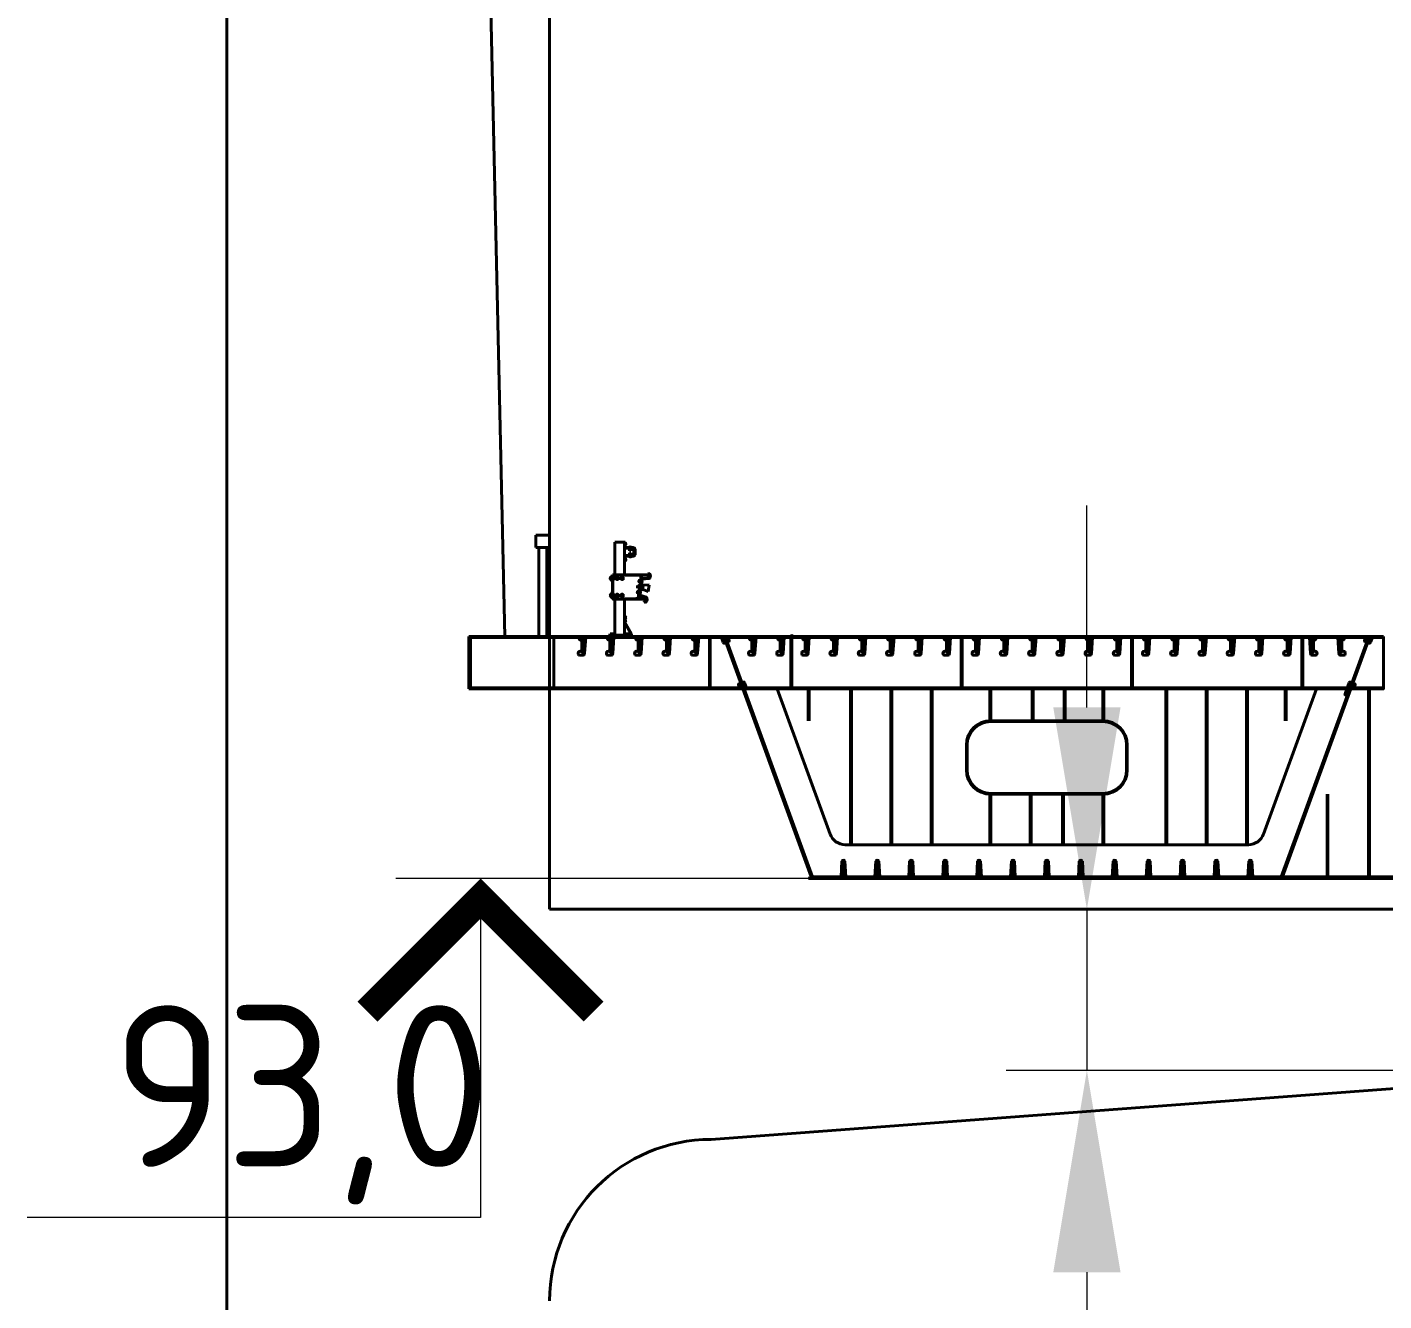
# Model space of a CAD drawing. Header units: millimetres. Extents: x 82 to 1107, y 39 to 638.
# Drawn here: x 1040.21 to 1057.02, y 102.15 to 117.93 of the extents above; entities that cross this region are included whole.
import ezdxf

# ---------------------------------------------------------------- set-up
doc = ezdxf.new("R2010")
doc.units = ezdxf.units.MM
for name, color, linetype, lineweight in [('2', 7, 'Continuous', 15), ('dim', 4, 'Continuous', 25), ('elevation', 250, 'Continuous', 40)]:
    doc.layers.add(name, color=color, linetype=linetype, lineweight=lineweight)
doc.styles.add('GOST-2.304_Type-B', font='')
doc.styles.add('text-razm', font='simplex.shx', dxfattribs={"width": 0.6, "oblique": 15})
doc.styles.get('GOST-2.304_Type-B').set_extended_font_data('GOST Common')
doc.dimstyles.new('razm-001', dxfattribs={"dimtxt": 3, "dimasz": 2.5, "dimexe": 1, "dimexo": 0, "dimgap": 1, "dimtad": 1, "dimdec": 0, "dimlfac": 100, "dimzin": 1, "dimtxsty": 'text-razm', "dimcen": 2.5, "dimclrd": 256, "dimclre": 256, "dimclrt": 7, "dimaunit": 1, "dimadec": 0, "dimazin": 2, "dimtfac": 1, "dimtdec": 0, "dimtmove": 0, "dimatfit": 3, "dimfxl": 1, "dimlwd": 20, "dimlwe": 20, "dimarcsym": 0})

# ---------------------------------------------------------------- blocks, each defined once
blk = doc.blocks.new('*D79')
at = {"layer": 'Defpoints', "color": 0, "transparency": 16777216}
for p in [(1060.187, 107.002), (1053.343, 105.006), (1060.193, 105.006)]:
    blk.add_point(p, dxfattribs=at)
at = {"layer": 'dim', "lineweight": 20, "transparency": 16777216}
for p, q in [((1053.343, 109.502), (1053.343, 112.002)), ((1060.187, 107.002), (1052.343, 107.002)), ((1053.343, 107.002), (1053.343, 105.006)), ((1060.193, 105.006), (1052.343, 105.006)), ((1053.343, 102.506), (1053.343, 92.813))]:
    blk.add_line(p, q, dxfattribs=at)
at = {"layer": 'dim', "transparency": 16777216}
for points in [[(1052.927, 109.502), (1053.76, 109.502), (1053.343, 107.002)], [(1052.927, 102.506), (1053.76, 102.506), (1053.343, 105.006)]]:
    blk.add_solid(points, dxfattribs=at)
at = {"layer": 'dim', "color": 7, "transparency": 16777216, "insert": (1050.843, 96.41), "char_height": 3, "attachment_point": 5, "rotation": 90, "style": 'text-razm'}
blk.add_mtext('200', dxfattribs=at)

msp = doc.modelspace()

# ---------------------------------------------------------------- linework, layer by layer
at = {"layer": '2', "linetype": 'Continuous'}
for p, q in [((1049.906, 107.382), (1044.781, 107.382)), ((1045.831, 107.382), (1045.831, 103.182)), ((1045.831, 103.182), (1040.214, 103.182))]:
    msp.add_line(p, q, dxfattribs=at)
msp.add_lwpolyline([(1047.231, 105.735, 0.35, 0.35, 0), (1045.831, 107.135, 0.35, 0.35, 0), (1044.431, 105.735, 0.35, 0.35, 0)], format="xyseb", dxfattribs=at)
at = {"layer": 'elevation'}
for p, q in [((1042.687, 154.638), (1042.687, 85.882)), ((1046.687, 146.53), (1046.687, 107.002)), ((1046.517, 111.635), (1046.687, 111.635)), ((1046.517, 111.482), (1046.517, 111.635)), ((1046.687, 111.635), (1046.687, 111.482)), ((1046.687, 111.482), (1046.517, 111.482)), ((1046.552, 110.382), (1046.552, 111.482)), ((1046.552, 111.482), (1046.652, 111.482)), ((1046.652, 110.382), (1046.652, 111.482)), ((1047.615, 111.551), (1047.495, 111.551)), ((1047.495, 111.551), (1047.495, 111.146)), ((1047.638, 111.526), (1047.608, 111.526)), ((1047.615, 111.551), (1047.615, 111.146)), ((1047.618, 111.534), (1047.615, 111.534)), ((1047.618, 111.518), (1047.615, 111.518)), ((1047.618, 111.513), (1047.615, 111.513)), ((1047.615, 111.486), (1047.615, 111.513)), ((1047.623, 111.549), (1047.618, 111.549)), ((1047.618, 111.549), (1047.618, 111.487)), ((1047.618, 111.486), (1047.618, 111.513)), ((1047.623, 111.549), (1047.623, 111.487)), ((1047.625, 111.541), (1047.623, 111.541)), ((1047.623, 111.541), (1047.623, 111.512)), ((1047.625, 111.512), (1047.623, 111.512)), ((1047.625, 111.541), (1047.625, 111.512)), ((1047.726, 111.482), (1047.628, 111.482)), ((1047.726, 111.478), (1047.628, 111.478)), ((1047.717, 111.476), (1047.628, 111.476)), ((1047.717, 111.473), (1047.628, 111.473)), ((1047.7, 111.471), (1047.67, 111.471)), ((1047.67, 111.471), (1047.67, 111.461)), ((1047.67, 111.461), (1047.7, 111.461)), ((1047.671, 111.484), (1047.7, 111.484)), ((1047.671, 111.484), (1047.671, 111.482)), ((1047.671, 111.482), (1047.7, 111.482)), ((1047.697, 111.459), (1047.673, 111.459)), ((1047.677, 111.478), (1047.677, 111.476)), ((1047.677, 111.471), (1047.677, 111.461)), ((1047.677, 111.471), (1047.677, 111.461)), ((1047.677, 111.459), (1047.677, 111.442)), ((1047.677, 111.442), (1047.693, 111.442)), ((1047.678, 111.459), (1047.678, 111.442)), ((1047.685, 111.496), (1047.685, 111.465)), ((1047.685, 111.495), (1047.685, 111.447)), ((1047.692, 111.459), (1047.692, 111.442)), ((1047.693, 111.478), (1047.693, 111.476)), ((1047.693, 111.471), (1047.693, 111.461)), ((1047.693, 111.471), (1047.693, 111.461)), ((1047.693, 111.459), (1047.693, 111.442)), ((1047.7, 111.484), (1047.7, 111.482)), ((1047.7, 111.471), (1047.7, 111.461)), ((1047.732, 111.399), (1047.732, 111.458)), ((1047.735, 111.399), (1047.735, 111.458)), ((1047.741, 111.463), (1047.741, 111.394)), ((1047.745, 111.463), (1047.745, 111.394)), ((1047.638, 111.331), (1047.611, 111.331)), ((1047.615, 111.344), (1047.615, 111.371)), ((1047.618, 111.344), (1047.615, 111.344)), ((1047.618, 111.339), (1047.615, 111.339)), ((1047.618, 111.323), (1047.615, 111.323)), ((1047.618, 111.344), (1047.618, 111.371)), ((1047.618, 111.37), (1047.618, 111.308)), ((1047.623, 111.308), (1047.618, 111.308)), ((1047.623, 111.37), (1047.623, 111.308)), ((1047.625, 111.345), (1047.623, 111.345)), ((1047.623, 111.345), (1047.623, 111.316)), ((1047.625, 111.316), (1047.623, 111.316)), ((1047.625, 111.345), (1047.625, 111.316)), ((1047.628, 111.384), (1047.717, 111.384)), ((1047.628, 111.381), (1047.717, 111.381)), ((1047.726, 111.379), (1047.628, 111.379)), ((1047.726, 111.375), (1047.628, 111.375)), ((1047.7, 111.396), (1047.67, 111.396)), ((1047.67, 111.396), (1047.67, 111.386)), ((1047.67, 111.386), (1047.7, 111.386)), ((1047.7, 111.375), (1047.671, 111.375)), ((1047.671, 111.373), (1047.671, 111.375)), ((1047.7, 111.373), (1047.671, 111.373)), ((1047.697, 111.398), (1047.673, 111.398)), ((1047.693, 111.415), (1047.677, 111.415)), ((1047.677, 111.398), (1047.677, 111.415)), ((1047.677, 111.396), (1047.677, 111.386)), ((1047.677, 111.386), (1047.677, 111.396)), ((1047.677, 111.379), (1047.677, 111.381)), ((1047.678, 111.398), (1047.678, 111.415)), ((1047.685, 111.362), (1047.685, 111.41)), ((1047.685, 111.398), (1047.685, 111.384)), ((1047.685, 111.393), (1047.685, 111.359)), ((1047.692, 111.398), (1047.692, 111.415)), ((1047.693, 111.398), (1047.693, 111.415)), ((1047.693, 111.396), (1047.693, 111.386)), ((1047.693, 111.386), (1047.693, 111.396)), ((1047.693, 111.379), (1047.693, 111.381)), ((1047.7, 111.396), (1047.7, 111.386)), ((1047.7, 111.373), (1047.7, 111.375)), ((1047.443, 111.115), (1047.445, 111.115)), ((1047.443, 111.115), (1047.443, 111.086)), ((1047.445, 111.115), (1047.445, 111.086)), ((1047.445, 111.108), (1047.446, 111.108)), ((1047.45, 111.108), (1047.465, 111.108)), ((1047.455, 111.108), (1047.455, 111.092)), ((1047.455, 111.107), (1047.465, 111.107)), ((1047.46, 111.14), (1047.464, 111.137)), ((1047.465, 111.146), (1047.465, 111.142)), ((1047.923, 111.146), (1047.465, 111.146)), ((1047.465, 111.146), (1047.465, 111.142)), ((1047.923, 111.142), (1047.465, 111.142)), ((1047.478, 111.136), (1047.465, 111.136)), ((1047.465, 111.136), (1047.465, 110.855)), ((1047.469, 111.136), (1047.469, 110.855)), ((1047.469, 111.088), (1047.469, 111.112)), ((1047.469, 111.108), (1047.485, 111.108)), ((1047.471, 111.115), (1047.471, 111.085)), ((1047.481, 111.115), (1047.471, 111.115)), ((1047.481, 111.108), (1047.471, 111.108)), ((1047.481, 111.085), (1047.481, 111.115)), ((1047.483, 111.142), (1047.483, 111.141)), ((1047.483, 111.088), (1047.483, 111.112)), ((1047.483, 111.107), (1047.485, 111.107)), ((1047.485, 111.108), (1047.485, 111.092)), ((1047.495, 111.151), (1047.495, 111.146)), ((1047.525, 111.123), (1047.525, 111.078)), ((1047.525, 111.122), (1047.525, 111.078)), ((1047.585, 111.123), (1047.585, 111.078)), ((1047.585, 111.122), (1047.585, 111.078)), ((1047.615, 111.151), (1047.615, 111.146)), ((1047.821, 111.136), (1047.782, 110.855)), ((1047.825, 111.136), (1047.786, 110.855)), ((1047.806, 111.142), (1047.806, 111.141)), ((1047.821, 111.136), (1047.811, 111.136)), ((1047.825, 111.136), (1047.821, 111.136)), ((1047.915, 111.105), (1047.836, 111.1)), ((1047.942, 111.125), (1047.896, 111.131)), ((1047.901, 111.139), (1047.898, 111.123)), ((1047.906, 111.123), (1047.898, 111.124)), ((1047.906, 111.122), (1047.898, 111.123)), ((1047.908, 111.137), (1047.9, 111.138)), ((1047.909, 111.138), (1047.901, 111.139)), ((1047.922, 111.154), (1047.906, 111.159)), ((1047.906, 111.159), (1047.906, 111.156)), ((1047.921, 111.151), (1047.906, 111.156)), ((1047.906, 111.118), (1047.909, 111.142)), ((1047.911, 111.142), (1047.907, 111.115)), ((1047.917, 111.113), (1047.907, 111.115)), ((1047.918, 111.12), (1047.908, 111.121)), ((1047.92, 111.136), (1047.91, 111.137)), ((1047.913, 111.158), (1047.914, 111.162)), ((1047.913, 111.158), (1047.923, 111.155)), ((1047.914, 111.162), (1047.924, 111.159)), ((1047.917, 111.113), (1047.921, 111.142)), ((1047.919, 111.108), (1047.924, 111.147)), ((1047.923, 111.146), (1047.923, 111.142)), ((1047.923, 111.108), (1047.928, 111.146)), ((1047.923, 111.109), (1047.928, 111.145)), ((1047.927, 111.108), (1047.932, 111.146)), ((1047.929, 111.112), (1047.927, 111.112)), ((1047.933, 111.141), (1047.929, 111.112)), ((1047.933, 111.141), (1047.931, 111.141)), ((1047.432, 111.1), (1047.48, 111.1)), ((1047.471, 111.1), (1047.434, 111.1)), ((1047.443, 111.086), (1047.445, 111.086)), ((1047.445, 111.092), (1047.446, 111.092)), ((1047.45, 111.092), (1047.465, 111.092)), ((1047.455, 111.093), (1047.465, 111.093)), ((1047.46, 111.061), (1047.464, 111.064)), ((1047.469, 111.092), (1047.485, 111.092)), ((1047.481, 111.092), (1047.471, 111.092)), ((1047.481, 111.085), (1047.471, 111.085)), ((1047.483, 111.093), (1047.485, 111.093)), ((1047.615, 111.1), (1047.495, 111.1)), ((1047.805, 110.995), (1047.761, 110.995)), ((1047.775, 110.938), (1047.773, 110.922)), ((1047.779, 110.937), (1047.775, 110.938)), ((1047.779, 110.936), (1047.775, 110.937)), ((1047.776, 110.917), (1047.78, 110.941)), ((1047.779, 111.007), (1047.777, 110.991)), ((1047.787, 110.991), (1047.777, 110.992)), ((1047.787, 110.99), (1047.777, 110.991)), ((1047.842, 110.99), (1047.778, 110.999)), ((1047.782, 110.944), (1047.778, 110.914)), ((1047.789, 111.006), (1047.779, 111.007)), ((1047.789, 111.005), (1047.779, 111.006)), ((1047.791, 110.936), (1047.781, 110.937)), ((1047.792, 110.942), (1047.782, 110.944)), ((1047.786, 110.986), (1047.789, 111.01)), ((1047.792, 111.012), (1047.788, 110.983)), ((1047.798, 110.988), (1047.788, 110.99)), ((1047.797, 110.981), (1047.788, 110.983)), ((1047.788, 110.913), (1047.792, 110.942)), ((1047.832, 111.061), (1047.79, 111.067)), ((1047.79, 110.915), (1047.794, 110.939)), ((1047.801, 111.004), (1047.791, 111.005)), ((1047.794, 111.075), (1047.792, 111.059)), ((1047.833, 111.061), (1047.792, 111.067)), ((1047.796, 111.059), (1047.792, 111.06)), ((1047.796, 111.058), (1047.792, 111.059)), ((1047.802, 111.011), (1047.792, 111.012)), ((1047.798, 110.988), (1047.792, 110.989)), ((1047.798, 110.988), (1047.792, 110.989)), ((1047.799, 110.946), (1047.793, 110.908)), ((1047.799, 110.946), (1047.793, 110.908)), ((1047.798, 111.074), (1047.794, 111.075)), ((1047.798, 111.073), (1047.794, 111.074)), ((1047.801, 111.004), (1047.795, 111.005)), ((1047.801, 111.004), (1047.795, 111.005)), ((1047.796, 111.054), (1047.799, 111.078)), ((1047.801, 111.081), (1047.797, 111.051)), ((1047.811, 111.064), (1047.797, 111.066)), ((1047.807, 111.05), (1047.797, 111.051)), ((1047.797, 110.981), (1047.802, 111.011)), ((1047.803, 110.947), (1047.797, 110.906)), ((1047.803, 110.946), (1047.797, 110.907)), ((1047.808, 111.057), (1047.798, 111.058)), ((1047.846, 110.99), (1047.798, 110.996)), ((1047.81, 111.072), (1047.8, 111.074)), ((1047.811, 111.079), (1047.801, 111.081)), ((1047.807, 110.945), (1047.801, 110.907)), ((1047.806, 110.94), (1047.802, 110.911)), ((1047.824, 110.985), (1047.804, 110.987)), ((1047.808, 110.94), (1047.804, 110.911)), ((1047.822, 110.986), (1047.805, 110.988)), ((1047.809, 110.94), (1047.805, 110.911)), ((1047.824, 111), (1047.806, 111.002)), ((1047.808, 110.94), (1047.806, 110.94)), ((1047.807, 111.05), (1047.811, 111.079)), ((1047.826, 111), (1047.807, 111.003)), ((1047.809, 110.94), (1047.808, 110.94)), ((1047.809, 111.052), (1047.813, 111.076)), ((1047.812, 111.044), (1047.818, 111.083)), ((1047.812, 111.044), (1047.818, 111.083)), ((1047.816, 111.043), (1047.822, 111.083)), ((1047.816, 111.044), (1047.822, 111.082)), ((1047.816, 111.044), (1047.816, 111.039)), ((1047.818, 110.963), (1047.816, 110.963)), ((1047.819, 110.96), (1047.817, 110.96)), ((1047.819, 110.96), (1047.817, 110.959)), ((1047.819, 110.956), (1047.817, 110.955)), ((1047.82, 111.043), (1047.826, 111.082)), ((1047.823, 111.048), (1047.821, 111.048)), ((1047.824, 111.001), (1047.822, 110.985)), ((1047.825, 110.992), (1047.822, 110.967)), ((1047.827, 111.077), (1047.823, 111.048)), ((1047.825, 111.048), (1047.823, 111.048)), ((1047.827, 111.077), (1047.825, 111.077)), ((1047.829, 111.076), (1047.825, 111.048)), ((1047.826, 111.022), (1047.825, 111.023)), ((1047.825, 110.992), (1047.829, 111.018)), ((1047.828, 111.026), (1047.826, 111.027)), ((1047.828, 111.025), (1047.826, 111.026)), ((1047.829, 110.992), (1047.826, 110.967)), ((1047.829, 110.992), (1047.826, 110.966)), ((1047.829, 111.076), (1047.827, 111.077)), ((1047.829, 111.03), (1047.828, 111.03)), ((1047.829, 110.992), (1047.833, 111.017)), ((1047.829, 110.992), (1047.833, 111.016)), ((1047.836, 111.011), (1047.83, 110.971)), ((1047.833, 110.991), (1047.83, 110.966)), ((1047.833, 110.991), (1047.83, 110.966)), ((1047.83, 110.967), (1047.833, 110.966)), ((1047.835, 111.006), (1047.831, 110.977)), ((1047.833, 110.991), (1047.837, 111.017)), ((1047.833, 110.966), (1047.84, 111.016)), ((1047.837, 110.991), (1047.833, 110.991)), ((1047.907, 110.938), (1047.833, 110.966)), ((1047.838, 111.005), (1047.834, 110.977)), ((1047.836, 110.976), (1047.834, 110.977)), ((1047.84, 111.005), (1047.836, 110.976)), ((1047.915, 111.102), (1047.837, 111.097)), ((1047.837, 111.096), (1047.915, 111.101)), ((1047.837, 111.092), (1047.915, 111.097)), ((1047.84, 111.016), (1047.837, 111.016)), ((1047.84, 111.005), (1047.838, 111.005)), ((1047.84, 111.016), (1047.839, 111.013)), ((1047.919, 111.022), (1047.84, 111.016)), ((1047.907, 110.938), (1047.919, 111.022)), ((1047.433, 110.89), (1047.481, 110.89)), ((1047.472, 110.89), (1047.435, 110.89)), ((1047.444, 110.905), (1047.446, 110.905)), ((1047.444, 110.905), (1047.444, 110.875)), ((1047.444, 110.875), (1047.446, 110.875)), ((1047.446, 110.905), (1047.446, 110.875)), ((1047.446, 110.898), (1047.446, 110.898)), ((1047.446, 110.882), (1047.446, 110.882)), ((1047.451, 110.898), (1047.465, 110.898)), ((1047.451, 110.882), (1047.465, 110.882)), ((1047.456, 110.898), (1047.456, 110.882)), ((1047.456, 110.897), (1047.465, 110.897)), ((1047.456, 110.883), (1047.465, 110.883)), ((1047.461, 110.93), (1047.464, 110.927)), ((1047.461, 110.85), (1047.464, 110.853)), ((1047.478, 110.855), (1047.465, 110.855)), ((1047.465, 110.849), (1047.465, 110.845)), ((1047.88, 110.849), (1047.465, 110.849)), ((1047.88, 110.845), (1047.465, 110.845)), ((1047.469, 110.878), (1047.469, 110.902)), ((1047.469, 110.898), (1047.486, 110.898)), ((1047.469, 110.882), (1047.486, 110.882)), ((1047.471, 110.905), (1047.471, 110.875)), ((1047.481, 110.905), (1047.471, 110.905)), ((1047.481, 110.898), (1047.471, 110.898)), ((1047.481, 110.882), (1047.471, 110.882)), ((1047.481, 110.875), (1047.471, 110.875)), ((1047.481, 110.875), (1047.481, 110.905)), ((1047.483, 110.878), (1047.483, 110.902)), ((1047.483, 110.897), (1047.486, 110.897)), ((1047.483, 110.883), (1047.486, 110.883)), ((1047.483, 110.85), (1047.483, 110.849)), ((1047.486, 110.898), (1047.486, 110.882)), ((1047.615, 110.89), (1047.495, 110.89)), ((1047.495, 110.845), (1047.495, 110.396)), ((1047.525, 110.91), (1047.525, 110.869)), ((1047.585, 110.91), (1047.585, 110.869)), ((1047.615, 110.845), (1047.615, 110.396)), ((1047.615, 110.821), (1047.615, 110.555)), ((1047.764, 110.851), (1047.764, 110.849)), ((1047.786, 110.855), (1047.769, 110.855)), ((1047.812, 110.924), (1047.771, 110.93)), ((1047.814, 110.924), (1047.773, 110.93)), ((1047.777, 110.922), (1047.773, 110.923)), ((1047.777, 110.921), (1047.773, 110.922)), ((1047.788, 110.913), (1047.778, 110.914)), ((1047.789, 110.92), (1047.779, 110.921)), ((1047.786, 110.855), (1047.782, 110.855)), ((1047.797, 110.907), (1047.797, 110.903)), ((1047.804, 110.911), (1047.802, 110.911)), ((1047.805, 110.911), (1047.804, 110.911)), ((1047.88, 110.86), (1047.806, 110.886)), ((1047.808, 110.89), (1047.882, 110.863)), ((1047.882, 110.862), (1047.808, 110.889)), ((1047.809, 110.894), (1047.883, 110.867)), ((1047.901, 110.833), (1047.854, 110.84)), ((1047.859, 110.844), (1047.857, 110.831)), ((1047.865, 110.831), (1047.857, 110.832)), ((1047.865, 110.83), (1047.857, 110.831)), ((1047.874, 110.813), (1047.857, 110.813)), ((1047.857, 110.81), (1047.857, 110.813)), ((1047.874, 110.81), (1047.857, 110.81)), ((1047.864, 110.809), (1047.874, 110.809)), ((1047.864, 110.809), (1047.864, 110.805)), ((1047.864, 110.805), (1047.874, 110.805)), ((1047.865, 110.826), (1047.867, 110.845)), ((1047.869, 110.845), (1047.866, 110.823)), ((1047.88, 110.836), (1047.866, 110.838)), ((1047.876, 110.821), (1047.866, 110.823)), ((1047.867, 110.845), (1047.867, 110.845)), ((1047.877, 110.828), (1047.867, 110.83)), ((1047.877, 110.828), (1047.867, 110.83)), ((1047.868, 110.849), (1047.868, 110.85)), ((1047.87, 110.853), (1047.87, 110.849)), ((1047.88, 110.851), (1047.87, 110.853)), ((1047.879, 110.844), (1047.874, 110.845)), ((1047.879, 110.844), (1047.874, 110.845)), ((1047.876, 110.821), (1047.88, 110.845)), ((1047.883, 110.855), (1047.878, 110.817)), ((1047.88, 110.846), (1047.88, 110.851)), ((1047.88, 110.849), (1047.88, 110.845)), ((1047.887, 110.854), (1047.882, 110.817)), ((1047.882, 110.816), (1047.882, 110.817)), ((1047.891, 110.854), (1047.886, 110.816)), ((1047.888, 110.82), (1047.886, 110.82)), ((1047.892, 110.849), (1047.888, 110.82)), ((1047.892, 110.849), (1047.89, 110.849)), ((1047.623, 110.617), (1047.612, 110.617)), ((1047.631, 110.617), (1047.613, 110.617)), ((1047.618, 110.637), (1047.615, 110.637)), ((1047.615, 110.637), (1047.615, 110.557)), ((1047.618, 110.637), (1047.618, 110.557)), ((1047.621, 110.637), (1047.618, 110.637)), ((1047.618, 110.637), (1047.618, 110.557)), ((1047.621, 110.637), (1047.621, 110.557)), ((1047.621, 110.631), (1047.621, 110.602)), ((1047.623, 110.631), (1047.621, 110.631)), ((1047.623, 110.602), (1047.621, 110.602)), ((1047.623, 110.631), (1047.623, 110.602)), ((1047.622, 110.577), (1047.611, 110.577)), ((1047.625, 110.577), (1047.614, 110.577)), ((1047.618, 110.557), (1047.614, 110.554)), ((1047.694, 110.414), (1047.614, 110.554)), ((1047.615, 110.557), (1047.616, 110.555)), ((1047.615, 110.552), (1047.615, 110.396)), ((1047.633, 110.577), (1047.616, 110.577)), ((1047.621, 110.557), (1047.618, 110.557)), ((1047.618, 110.557), (1047.619, 110.555)), ((1047.701, 110.412), (1047.618, 110.557)), ((1047.621, 110.591), (1047.621, 110.562)), ((1047.623, 110.591), (1047.621, 110.591)), ((1047.623, 110.562), (1047.621, 110.562)), ((1047.623, 110.591), (1047.623, 110.562)), ((1045.687, 110.382), (1045.687, 109.732)), ((1046.737, 110.382), (1045.687, 110.382)), ((1045.707, 110.382), (1045.707, 109.746)), ((1046.737, 110.368), (1045.707, 110.368)), ((1046.737, 110.368), (1048.667, 110.368)), ((1047.092, 110.382), (1047.092, 110.188)), ((1047.695, 110.396), (1047.415, 110.396)), ((1047.415, 110.386), (1047.415, 110.396)), ((1047.415, 110.386), (1047.695, 110.386)), ((1047.415, 110.385), (1047.415, 110.382)), ((1047.695, 110.385), (1047.415, 110.385)), ((1047.695, 110.382), (1047.415, 110.382)), ((1047.435, 110.414), (1047.435, 110.396)), ((1047.475, 110.414), (1047.435, 110.414)), ((1047.442, 110.382), (1047.442, 110.188)), ((1047.443, 110.414), (1047.443, 110.396)), ((1047.455, 110.414), (1047.455, 110.365)), ((1047.455, 110.396), (1047.455, 110.372)), ((1047.467, 110.414), (1047.467, 110.396)), ((1047.475, 110.414), (1047.475, 110.396)), ((1047.635, 110.414), (1047.635, 110.396)), ((1047.675, 110.414), (1047.635, 110.414)), ((1047.643, 110.414), (1047.643, 110.396)), ((1047.655, 110.414), (1047.655, 110.365)), ((1047.655, 110.396), (1047.655, 110.372)), ((1047.667, 110.414), (1047.667, 110.396)), ((1047.675, 110.414), (1047.675, 110.396)), ((1047.698, 110.412), (1047.694, 110.414)), ((1047.695, 110.386), (1047.695, 110.396)), ((1047.701, 110.412), (1047.698, 110.412)), ((1047.698, 110.412), (1047.698, 110.388)), ((1047.701, 110.412), (1047.701, 110.388)), ((1047.792, 110.382), (1047.792, 110.188)), ((1048.142, 110.382), (1048.142, 110.188)), ((1048.492, 110.382), (1048.492, 110.188)), ((1048.677, 110.368), (1049.677, 110.368)), ((1048.838, 110.305), (1048.815, 110.368)), ((1049.929, 107.402), (1048.85, 110.368)), ((1048.873, 110.305), (1048.854, 110.298)), ((1049.944, 107.402), (1048.865, 110.368)), ((1048.886, 110.31), (1048.905, 110.317)), ((1048.913, 110.333), (1048.9, 110.368)), ((1049.245, 110.382), (1048.965, 110.382)), ((1049.202, 110.382), (1049.202, 110.188)), ((1049.552, 110.382), (1049.552, 110.188)), ((1049.687, 110.368), (1051.787, 110.368)), ((1049.862, 110.382), (1049.862, 110.188)), ((1050.212, 110.382), (1050.212, 110.188)), ((1050.562, 110.382), (1050.562, 110.188)), ((1050.912, 110.382), (1050.912, 110.188)), ((1051.262, 110.382), (1051.262, 110.188)), ((1051.612, 110.382), (1051.612, 110.188)), ((1051.797, 110.368), (1053.897, 110.368)), ((1051.972, 110.382), (1051.972, 110.188)), ((1052.322, 110.382), (1052.322, 110.188)), ((1052.672, 110.382), (1052.672, 110.188)), ((1053.022, 110.382), (1053.022, 110.188)), ((1053.372, 110.382), (1053.372, 110.188)), ((1053.722, 110.382), (1053.722, 110.188)), ((1053.907, 110.368), (1056.007, 110.368)), ((1054.082, 110.382), (1054.082, 110.188)), ((1054.432, 110.382), (1054.432, 110.188)), ((1054.782, 110.382), (1054.782, 110.188)), ((1055.132, 110.382), (1055.132, 110.188)), ((1055.482, 110.382), (1055.482, 110.188)), ((1055.75, 107.402), (1056.83, 110.368)), ((1055.765, 107.402), (1056.845, 110.368)), ((1055.832, 110.382), (1055.832, 110.188)), ((1057.017, 110.368), (1056.017, 110.368)), ((1056.142, 110.382), (1056.142, 110.188)), ((1056.492, 110.382), (1056.492, 110.188)), ((1056.782, 110.333), (1056.794, 110.368)), ((1056.815, 110.307), (1056.789, 110.317)), ((1056.815, 110.307), (1056.841, 110.298)), ((1056.857, 110.305), (1056.88, 110.368)), ((1049.028, 109.781), (1049.041, 109.746)), ((1049.062, 109.807), (1049.036, 109.798)), ((1049.062, 109.807), (1049.087, 109.816)), ((1049.103, 109.809), (1049.126, 109.746)), ((1056.591, 109.809), (1056.568, 109.746)), ((1056.633, 109.807), (1056.607, 109.816)), ((1056.633, 109.807), (1056.659, 109.798)), ((1056.666, 109.781), (1056.653, 109.746)), ((1046.737, 109.732), (1045.687, 109.732)), ((1046.737, 109.746), (1045.707, 109.746)), ((1046.737, 109.746), (1048.667, 109.746)), ((1048.677, 109.746), (1049.677, 109.746)), ((1049.507, 109.732), (1050.162, 107.934)), ((1049.687, 109.746), (1051.787, 109.746)), ((1049.687, 109.732), (1050.076, 109.732)), ((1049.891, 109.337), (1049.891, 109.732)), ((1049.903, 109.732), (1049.903, 109.337)), ((1050.413, 107.802), (1050.413, 109.732)), ((1050.426, 109.732), (1050.426, 107.802)), ((1050.913, 107.802), (1050.913, 109.732)), ((1050.926, 109.732), (1050.926, 107.802)), ((1051.413, 107.802), (1051.413, 109.732)), ((1051.426, 109.732), (1051.426, 107.802)), ((1051.797, 109.746), (1053.897, 109.746)), ((1051.797, 109.732), (1052.186, 109.732)), ((1052.141, 109.337), (1052.141, 109.732)), ((1052.154, 109.732), (1052.154, 109.337)), ((1052.664, 109.337), (1052.664, 109.732)), ((1052.676, 109.732), (1052.676, 109.337)), ((1053.063, 109.732), (1053.063, 109.337)), ((1053.075, 109.337), (1053.075, 109.732)), ((1053.54, 109.732), (1053.54, 109.337)), ((1053.553, 109.337), (1053.553, 109.732)), ((1053.907, 109.746), (1056.007, 109.746)), ((1053.907, 109.732), (1054.296, 109.732)), ((1054.32, 109.732), (1054.32, 107.802)), ((1054.333, 107.802), (1054.333, 109.732)), ((1054.82, 109.732), (1054.82, 107.802)), ((1054.833, 107.802), (1054.833, 109.732)), ((1055.32, 109.732), (1055.32, 107.802)), ((1055.333, 107.802), (1055.333, 109.732)), ((1055.533, 107.934), (1056.187, 109.732)), ((1055.798, 109.732), (1055.798, 109.337)), ((1055.811, 109.337), (1055.811, 109.732)), ((1057.017, 109.746), (1056.017, 109.746)), ((1056.541, 109.669), (1056.564, 109.732)), ((1056.567, 109.647), (1056.549, 109.653)), ((1056.83, 107.402), (1056.83, 109.732)), ((1056.843, 109.732), (1056.843, 107.402)), ((1053.544, 109.337), (1052.15, 109.337)), ((1053.544, 109.327), (1052.15, 109.327)), ((1051.85, 109.037), (1051.85, 108.727)), ((1051.86, 109.037), (1051.86, 108.727)), ((1053.834, 108.727), (1053.834, 109.037)), ((1053.844, 108.727), (1053.844, 109.037)), ((1052.141, 108.427), (1052.141, 107.802)), ((1052.15, 108.437), (1053.544, 108.437)), ((1052.15, 108.427), (1053.544, 108.427)), ((1052.154, 107.802), (1052.154, 108.427)), ((1052.641, 108.427), (1052.641, 107.802)), ((1052.654, 107.802), (1052.654, 108.427)), ((1053.04, 107.802), (1053.04, 108.427)), ((1053.053, 108.427), (1053.053, 107.802)), ((1053.54, 107.802), (1053.54, 108.427)), ((1053.553, 108.427), (1053.553, 107.802)), ((1056.318, 108.427), (1056.318, 107.402)), ((1056.33, 107.402), (1056.33, 108.427)), ((1050.349, 107.802), (1055.345, 107.802)), ((1050.307, 107.598), (1050.297, 107.402)), ((1050.346, 107.598), (1050.356, 107.402)), ((1050.727, 107.598), (1050.717, 107.402)), ((1050.766, 107.598), (1050.776, 107.402)), ((1051.147, 107.598), (1051.137, 107.402)), ((1051.186, 107.598), (1051.196, 107.402)), ((1051.567, 107.598), (1051.557, 107.402)), ((1051.606, 107.598), (1051.616, 107.402)), ((1051.988, 107.598), (1051.978, 107.402)), ((1052.026, 107.598), (1052.036, 107.402)), ((1052.408, 107.598), (1052.398, 107.402)), ((1052.446, 107.598), (1052.456, 107.402)), ((1052.828, 107.598), (1052.818, 107.402)), ((1052.866, 107.598), (1052.876, 107.402)), ((1053.248, 107.598), (1053.238, 107.402)), ((1053.287, 107.598), (1053.297, 107.402)), ((1053.668, 107.598), (1053.658, 107.402)), ((1053.707, 107.598), (1053.717, 107.402)), ((1054.088, 107.598), (1054.078, 107.402)), ((1054.127, 107.598), (1054.137, 107.402)), ((1054.508, 107.598), (1054.498, 107.402)), ((1054.547, 107.598), (1054.557, 107.402)), ((1054.928, 107.598), (1054.918, 107.402)), ((1054.967, 107.598), (1054.977, 107.402)), ((1055.348, 107.598), (1055.338, 107.402)), ((1055.387, 107.598), (1055.397, 107.402)), ((1046.687, 107.002), (1073.687, 107.002)), ((1048.687, 104.151), (1060.187, 105.007))]:
    msp.add_line(p, q, dxfattribs=at)
at = {"layer": 'elevation', "color": 18, "true_color": 0x000000}
msp.add_line((1045.187, 152.832), (1046.13, 110.382), dxfattribs=at)
at = {"layer": 'elevation'}
for points in [[(1046.737, 110.382), (1048.667, 110.382), (1048.667, 109.732), (1046.737, 109.732), (1046.737, 110.382)], [(1047.085, 110.368), (1047.085, 110.188), (1047.099, 110.188), (1047.099, 110.368)], [(1047.435, 110.368), (1047.435, 110.188), (1047.449, 110.188), (1047.449, 110.368)], [(1047.785, 110.368), (1047.785, 110.188), (1047.799, 110.188), (1047.799, 110.368)], [(1048.135, 110.368), (1048.135, 110.188), (1048.149, 110.188), (1048.149, 110.368)], [(1048.485, 110.368), (1048.485, 110.188), (1048.499, 110.188), (1048.499, 110.368)], [(1048.677, 110.382), (1049.677, 110.382), (1049.677, 109.732), (1048.677, 109.732), (1048.677, 110.382)], [(1049.195, 110.368), (1049.195, 110.188), (1049.209, 110.188), (1049.209, 110.368)], [(1049.545, 110.368), (1049.545, 110.188), (1049.559, 110.188), (1049.559, 110.368)], [(1049.687, 110.382), (1051.787, 110.382), (1051.787, 109.732), (1049.687, 109.732), (1049.687, 110.382)], [(1049.855, 110.368), (1049.855, 110.188), (1049.869, 110.188), (1049.869, 110.368)], [(1050.205, 110.368), (1050.205, 110.188), (1050.219, 110.188), (1050.219, 110.368)], [(1050.555, 110.368), (1050.555, 110.188), (1050.569, 110.188), (1050.569, 110.368)], [(1050.905, 110.368), (1050.905, 110.188), (1050.919, 110.188), (1050.919, 110.368)], [(1051.255, 110.368), (1051.255, 110.188), (1051.269, 110.188), (1051.269, 110.368)], [(1051.605, 110.368), (1051.605, 110.188), (1051.619, 110.188), (1051.619, 110.368)], [(1051.797, 110.382), (1053.897, 110.382), (1053.897, 109.732), (1051.797, 109.732), (1051.797, 110.382)], [(1051.965, 110.368), (1051.965, 110.188), (1051.979, 110.188), (1051.979, 110.368)], [(1052.315, 110.368), (1052.315, 110.188), (1052.329, 110.188), (1052.329, 110.368)], [(1052.665, 110.368), (1052.665, 110.188), (1052.679, 110.188), (1052.679, 110.368)], [(1053.015, 110.368), (1053.015, 110.188), (1053.029, 110.188), (1053.029, 110.368)], [(1053.365, 110.368), (1053.365, 110.188), (1053.379, 110.188), (1053.379, 110.368)], [(1053.715, 110.368), (1053.715, 110.188), (1053.729, 110.188), (1053.729, 110.368)], [(1053.907, 110.382), (1056.007, 110.382), (1056.007, 109.732), (1053.907, 109.732), (1053.907, 110.382)], [(1054.075, 110.368), (1054.075, 110.188), (1054.089, 110.188), (1054.089, 110.368)], [(1054.425, 110.368), (1054.425, 110.188), (1054.439, 110.188), (1054.439, 110.368)], [(1054.775, 110.368), (1054.775, 110.188), (1054.789, 110.188), (1054.789, 110.368)], [(1055.125, 110.368), (1055.125, 110.188), (1055.139, 110.188), (1055.139, 110.368)], [(1055.475, 110.368), (1055.475, 110.188), (1055.489, 110.188), (1055.489, 110.368)], [(1055.825, 110.368), (1055.825, 110.188), (1055.839, 110.188), (1055.839, 110.368)], [(1057.017, 110.382), (1056.017, 110.382), (1056.017, 109.732), (1057.017, 109.732), (1057.017, 110.382)], [(1056.149, 110.368), (1056.149, 110.188), (1056.135, 110.188), (1056.135, 110.368)], [(1056.499, 110.368), (1056.499, 110.188), (1056.485, 110.188), (1056.485, 110.368)]]:
    msp.add_lwpolyline(points, dxfattribs=at)
for points in [[(1047.051, 110.368), (1047.051, 110.36, 0.414214), (1047.076, 110.335), (1047.084, 110.335), (1047.084, 110.198), (1047.065, 110.198, 1), (1047.065, 110.148), (1047.095, 110.148, 0.393468), (1047.12, 110.171), (1047.134, 110.368)], [(1047.401, 110.368), (1047.401, 110.36, 0.414214), (1047.426, 110.335), (1047.434, 110.335), (1047.434, 110.198), (1047.415, 110.198, 1), (1047.415, 110.148), (1047.445, 110.148, 0.393468), (1047.47, 110.171), (1047.484, 110.368)], [(1047.751, 110.368), (1047.751, 110.36, 0.414214), (1047.776, 110.335), (1047.784, 110.335), (1047.784, 110.198), (1047.765, 110.198, 1), (1047.765, 110.148), (1047.795, 110.148, 0.393468), (1047.82, 110.171), (1047.834, 110.368)], [(1048.101, 110.368), (1048.101, 110.36, 0.414214), (1048.126, 110.335), (1048.134, 110.335), (1048.134, 110.198), (1048.115, 110.198, 1), (1048.115, 110.148), (1048.145, 110.148, 0.393468), (1048.17, 110.171), (1048.184, 110.368)], [(1048.451, 110.368), (1048.451, 110.36, 0.414214), (1048.476, 110.335), (1048.484, 110.335), (1048.484, 110.198), (1048.465, 110.198, 1), (1048.465, 110.148), (1048.495, 110.148, 0.393468), (1048.52, 110.171), (1048.534, 110.368)], [(1049.161, 110.368), (1049.161, 110.36, 0.414214), (1049.186, 110.335), (1049.194, 110.335), (1049.194, 110.198), (1049.175, 110.198, 1), (1049.175, 110.148), (1049.205, 110.148, 0.393468), (1049.23, 110.171), (1049.244, 110.368)], [(1049.511, 110.368), (1049.511, 110.36, 0.414214), (1049.536, 110.335), (1049.544, 110.335), (1049.544, 110.198), (1049.525, 110.198, 1), (1049.525, 110.148), (1049.555, 110.148, 0.393468), (1049.58, 110.171), (1049.594, 110.368)], [(1049.821, 110.368), (1049.821, 110.36, 0.414214), (1049.846, 110.335), (1049.854, 110.335), (1049.854, 110.198), (1049.835, 110.198, 1), (1049.835, 110.148), (1049.865, 110.148, 0.393468), (1049.89, 110.171), (1049.904, 110.368)], [(1050.171, 110.368), (1050.171, 110.36, 0.414214), (1050.196, 110.335), (1050.204, 110.335), (1050.204, 110.198), (1050.185, 110.198, 1), (1050.185, 110.148), (1050.215, 110.148, 0.393468), (1050.24, 110.171), (1050.254, 110.368)], [(1050.521, 110.368), (1050.521, 110.36, 0.414214), (1050.546, 110.335), (1050.554, 110.335), (1050.554, 110.198), (1050.535, 110.198, 1), (1050.535, 110.148), (1050.565, 110.148, 0.393468), (1050.59, 110.171), (1050.604, 110.368)], [(1050.871, 110.368), (1050.871, 110.36, 0.414214), (1050.896, 110.335), (1050.904, 110.335), (1050.904, 110.198), (1050.885, 110.198, 1), (1050.885, 110.148), (1050.915, 110.148, 0.393468), (1050.94, 110.171), (1050.954, 110.368)], [(1051.221, 110.368), (1051.221, 110.36, 0.414214), (1051.246, 110.335), (1051.254, 110.335), (1051.254, 110.198), (1051.235, 110.198, 1), (1051.235, 110.148), (1051.265, 110.148, 0.393468), (1051.29, 110.171), (1051.304, 110.368)], [(1051.571, 110.368), (1051.571, 110.36, 0.414214), (1051.596, 110.335), (1051.604, 110.335), (1051.604, 110.198), (1051.585, 110.198, 1), (1051.585, 110.148), (1051.615, 110.148, 0.393468), (1051.64, 110.171), (1051.654, 110.368)], [(1051.931, 110.368), (1051.931, 110.36, 0.414214), (1051.956, 110.335), (1051.964, 110.335), (1051.964, 110.198), (1051.945, 110.198, 1), (1051.945, 110.148), (1051.975, 110.148, 0.393468), (1052, 110.171), (1052.014, 110.368)], [(1052.281, 110.368), (1052.281, 110.36, 0.414214), (1052.306, 110.335), (1052.314, 110.335), (1052.314, 110.198), (1052.295, 110.198, 1), (1052.295, 110.148), (1052.325, 110.148, 0.393468), (1052.35, 110.171), (1052.364, 110.368)], [(1052.631, 110.368), (1052.631, 110.36, 0.414214), (1052.656, 110.335), (1052.664, 110.335), (1052.664, 110.198), (1052.645, 110.198, 1), (1052.645, 110.148), (1052.675, 110.148, 0.393468), (1052.7, 110.171), (1052.714, 110.368)], [(1052.981, 110.368), (1052.981, 110.36, 0.414214), (1053.006, 110.335), (1053.014, 110.335), (1053.014, 110.198), (1052.995, 110.198, 1), (1052.995, 110.148), (1053.025, 110.148, 0.393468), (1053.05, 110.171), (1053.064, 110.368)], [(1053.331, 110.368), (1053.331, 110.36, 0.414214), (1053.356, 110.335), (1053.364, 110.335), (1053.364, 110.198), (1053.345, 110.198, 1), (1053.345, 110.148), (1053.375, 110.148, 0.393468), (1053.4, 110.171), (1053.414, 110.368)], [(1053.681, 110.368), (1053.681, 110.36, 0.414214), (1053.706, 110.335), (1053.714, 110.335), (1053.714, 110.198), (1053.695, 110.198, 1), (1053.695, 110.148), (1053.725, 110.148, 0.393468), (1053.75, 110.171), (1053.764, 110.368)], [(1054.041, 110.368), (1054.041, 110.36, 0.414214), (1054.066, 110.335), (1054.074, 110.335), (1054.074, 110.198), (1054.055, 110.198, 1), (1054.055, 110.148), (1054.085, 110.148, 0.393468), (1054.11, 110.171), (1054.124, 110.368)], [(1054.391, 110.368), (1054.391, 110.36, 0.414214), (1054.416, 110.335), (1054.424, 110.335), (1054.424, 110.198), (1054.405, 110.198, 1), (1054.405, 110.148), (1054.435, 110.148, 0.393468), (1054.46, 110.171), (1054.474, 110.368)], [(1054.741, 110.368), (1054.741, 110.36, 0.414214), (1054.766, 110.335), (1054.774, 110.335), (1054.774, 110.198), (1054.755, 110.198, 1), (1054.755, 110.148), (1054.785, 110.148, 0.393468), (1054.81, 110.171), (1054.824, 110.368)], [(1055.091, 110.368), (1055.091, 110.36, 0.414214), (1055.116, 110.335), (1055.124, 110.335), (1055.124, 110.198), (1055.105, 110.198, 1), (1055.105, 110.148), (1055.135, 110.148, 0.393468), (1055.16, 110.171), (1055.174, 110.368)], [(1055.441, 110.368), (1055.441, 110.36, 0.414214), (1055.466, 110.335), (1055.474, 110.335), (1055.474, 110.198), (1055.455, 110.198, 1), (1055.455, 110.148), (1055.485, 110.148, 0.393468), (1055.51, 110.171), (1055.524, 110.368)], [(1055.791, 110.368), (1055.791, 110.36, 0.414214), (1055.816, 110.335), (1055.824, 110.335), (1055.824, 110.198), (1055.805, 110.198, 1), (1055.805, 110.148), (1055.835, 110.148, 0.393468), (1055.86, 110.171), (1055.874, 110.368)], [(1056.183, 110.368), (1056.183, 110.36, -0.414214), (1056.158, 110.335), (1056.15, 110.335), (1056.15, 110.198), (1056.169, 110.198, -1), (1056.169, 110.148), (1056.139, 110.148, -0.393468), (1056.114, 110.171), (1056.1, 110.368)], [(1056.533, 110.368), (1056.533, 110.36, -0.414214), (1056.508, 110.335), (1056.5, 110.335), (1056.5, 110.198), (1056.519, 110.198, -1), (1056.519, 110.148), (1056.489, 110.148, -0.393468), (1056.464, 110.171), (1056.45, 110.368)]]:
    msp.add_lwpolyline(points, format="xyb", dxfattribs=at)
for points in [[(1050.32, 107.402), (1050.332, 107.402), (1050.332, 107.582), (1050.32, 107.582)], [(1050.741, 107.402), (1050.753, 107.402), (1050.753, 107.582), (1050.741, 107.582)], [(1051.161, 107.402), (1051.173, 107.402), (1051.173, 107.582), (1051.161, 107.582)], [(1051.581, 107.402), (1051.593, 107.402), (1051.593, 107.582), (1051.581, 107.582)], [(1052.001, 107.402), (1052.013, 107.402), (1052.013, 107.582), (1052.001, 107.582)], [(1052.421, 107.402), (1052.433, 107.402), (1052.433, 107.582), (1052.421, 107.582)], [(1052.841, 107.402), (1052.853, 107.402), (1052.853, 107.582), (1052.841, 107.582)], [(1053.261, 107.402), (1053.273, 107.402), (1053.273, 107.582), (1053.261, 107.582)], [(1053.681, 107.402), (1053.693, 107.402), (1053.693, 107.582), (1053.681, 107.582)], [(1054.101, 107.402), (1054.113, 107.402), (1054.113, 107.582), (1054.101, 107.582)], [(1054.522, 107.402), (1054.534, 107.402), (1054.534, 107.582), (1054.522, 107.582)], [(1054.942, 107.402), (1054.954, 107.402), (1054.954, 107.582), (1054.942, 107.582)], [(1055.362, 107.402), (1055.374, 107.402), (1055.374, 107.582), (1055.362, 107.582)], [(1049.912, 107.402), (1055.788, 107.402), (1055.788, 107.382), (1049.906, 107.382)], [(1055.788, 107.402), (1064.587, 107.402), (1064.587, 107.382), (1055.788, 107.382)]]:
    msp.add_lwpolyline(points, close=True, dxfattribs=at)
for centre, radius in [((1047.525, 111.1), 0.015), ((1047.585, 111.1), 0.015), ((1047.525, 110.89), 0.015), ((1047.585, 110.89), 0.015), ((1049.687, 110.382), 0.01)]:
    msp.add_circle(centre, radius, dxfattribs=at)
for centre, radius, start, end in [((1047.628, 111.486), 0.013, 180, 270), ((1047.628, 111.487), 0.00952, 180, 270), ((1047.628, 111.486), 0.01, 180, 270), ((1047.628, 111.487), 0.00501, 180, 270), ((1047.611, 111.526), 0.02, 313.5312, 46.4688), ((1047.674, 111.469), 0.00404, 29.7449, 150.2551), ((1047.674, 111.463), 0.00404, 209.7449, 330.2551), ((1047.685, 111.47), 0.02, 43.5312, 136.4688), ((1047.685, 111.456), 0.017, 61.9275, 118.0725), ((1047.685, 111.476), 0.017, 241.9275, 298.0725), ((1047.697, 111.469), 0.00404, 29.7449, 150.2551), ((1047.697, 111.463), 0.00404, 209.7449, 330.2551), ((1047.717, 111.458), 0.018, 0, 90), ((1047.717, 111.458), 0.015, 0, 90), ((1047.726, 111.463), 0.0195, 0, 90), ((1047.726, 111.463), 0.015, 0, 90), ((1047.628, 111.371), 0.013, 90, 180), ((1047.628, 111.371), 0.01, 90, 180), ((1047.628, 111.37), 0.00952, 90, 180), ((1047.628, 111.37), 0.00501, 90, 180), ((1047.611, 111.331), 0.02, 313.5312, 46.4688), ((1047.674, 111.394), 0.00404, 29.7449, 150.2551), ((1047.674, 111.388), 0.00404, 209.7449, 330.2551), ((1047.685, 111.387), 0.02, 223.5312, 316.4688), ((1047.685, 111.381), 0.017, 61.9275, 118.0725), ((1047.685, 111.401), 0.017, 241.9275, 298.0725), ((1047.697, 111.394), 0.00404, 29.7449, 150.2551), ((1047.697, 111.388), 0.00404, 209.7449, 330.2551), ((1047.717, 111.399), 0.018, 270, 0), ((1047.717, 111.399), 0.015, 270, 0), ((1047.726, 111.394), 0.015, 270, 0), ((1047.726, 111.394), 0.0195, 270, 0), ((1047.457, 111.1), 0.02, 133.5312, 226.4688), ((1047.505, 111.1), 0.0601, 138.5904, 221.4096), ((1047.505, 111.1), 0.0555, 138.5904, 221.4096), ((1047.473, 111.112), 0.00404, 119.7449, 240.2551), ((1047.486, 111.1), 0.017, 151.9275, 208.0725), ((1047.478, 111.141), 0.00501, 270, 0), ((1047.479, 111.112), 0.00404, 299.7449, 60.2551), ((1047.466, 111.1), 0.017, 331.9275, 28.0725), ((1047.811, 111.141), 0.00501, 171.815, 270), ((1047.91, 111.118), 0.00404, 111.7449, 232.2551), ((1047.924, 111.127), 0.017, 143.9275, 200.0725), ((1047.913, 111.141), 0.00404, 165.4694, 232.2551), ((1047.915, 111.11), 0.00802, 273.7683, 352), ((1047.915, 111.109), 0.00401, 273.7683, 352), ((1047.915, 111.109), 0.012, 273.7683, 352), ((1047.915, 111.109), 0.00802, 273.7683, 352), ((1047.916, 111.117), 0.00404, 291.7449, 52.2551), ((1047.904, 111.13), 0.017, 323.9275, 20.0725), ((1047.919, 111.14), 0.00404, 291.7449, 27.261), ((1047.92, 111.147), 0.00401, 352, 72.1342), ((1047.92, 111.146), 0.00802, 352, 72.1342), ((1047.92, 111.147), 0.00802, 352, 70.6901), ((1047.92, 111.147), 0.012, 352, 70.6901), ((1047.917, 111.128), 0.02, 305.5312, 38.4688), ((1047.473, 111.089), 0.00404, 119.7449, 240.2551), ((1047.479, 111.089), 0.00404, 299.7449, 60.2551), ((1047.795, 110.927), 0.017, 143.9275, 200.0725), ((1047.784, 110.94), 0.00404, 111.7449, 232.2551), ((1047.79, 110.986), 0.00404, 111.7449, 232.2551), ((1047.805, 110.995), 0.017, 143.9275, 200.0725), ((1047.793, 111.009), 0.00404, 111.7449, 232.2551), ((1047.775, 110.93), 0.017, 323.9275, 20.0725), ((1047.79, 110.939), 0.00404, 291.7449, 52.2551), ((1047.8, 111.054), 0.00404, 111.7449, 232.2551), ((1047.814, 111.064), 0.017, 143.9275, 200.0725), ((1047.796, 110.985), 0.00404, 291.7449, 52.2551), ((1047.785, 110.998), 0.017, 323.9275, 20.0725), ((1047.803, 111.077), 0.00404, 111.7449, 232.2551), ((1047.818, 110.943), 0.02, 96.0362, 172), ((1047.799, 111.008), 0.00404, 291.7449, 52.2551), ((1047.819, 110.944), 0.016, 96.0362, 172), ((1047.818, 110.943), 0.016, 96.0362, 172), ((1047.794, 110.927), 0.02, 305.5312, 38.4688), ((1047.806, 111.053), 0.00404, 291.7449, 52.2551), ((1047.818, 110.943), 0.012, 96.0362, 172), ((1047.794, 111.067), 0.017, 323.9275, 20.0725), ((1047.809, 111.076), 0.00404, 291.7449, 52.2551), ((1047.832, 111.042), 0.02, 172, 247.9638), ((1047.832, 111.041), 0.016, 172, 247.9638), ((1047.832, 111.041), 0.016, 172, 247.9638), ((1047.838, 111.08), 0.02, 93.7683, 172), ((1047.818, 110.967), 0.00401, 276.0362, 352), ((1047.818, 110.968), 0.00802, 276.0362, 352), ((1047.818, 110.968), 0.012, 276.0362, 352), ((1047.818, 110.968), 0.00802, 276.0362, 352), ((1047.832, 111.041), 0.012, 172, 247.9638), ((1047.838, 111.081), 0.016, 93.7683, 172), ((1047.838, 111.08), 0.016, 93.7683, 172), ((1047.813, 111.064), 0.02, 305.5312, 38.4688), ((1047.838, 111.08), 0.012, 93.7683, 172), ((1047.825, 111.019), 0.00401, 352, 67.9638), ((1047.825, 111.018), 0.00802, 352, 67.9638), ((1047.825, 111.018), 0.00802, 352, 67.9638), ((1047.825, 111.018), 0.012, 352, 67.9638), ((1047.824, 110.993), 0.02, 305.5312, 38.4688), ((1047.458, 110.89), 0.02, 133.5312, 226.4688), ((1047.506, 110.89), 0.0601, 138.5904, 221.4096), ((1047.506, 110.89), 0.0555, 138.5904, 221.4096), ((1047.473, 110.902), 0.00404, 119.7449, 240.2551), ((1047.486, 110.89), 0.017, 151.9275, 208.0725), ((1047.473, 110.878), 0.00404, 119.7449, 240.2551), ((1047.478, 110.85), 0.00501, 0, 90), ((1047.479, 110.902), 0.00404, 299.7449, 60.2551), ((1047.466, 110.89), 0.017, 331.9275, 28.0725), ((1047.479, 110.878), 0.00404, 299.7449, 60.2551), ((1047.769, 110.85), 0.00501, 90, 171.815), ((1047.78, 110.917), 0.00404, 111.7449, 232.2551), ((1047.786, 110.916), 0.00404, 291.7449, 52.2551), ((1047.813, 110.905), 0.02, 172, 250.2317), ((1047.813, 110.905), 0.016, 172, 250.2317), ((1047.813, 110.904), 0.016, 172, 250.2317), ((1047.813, 110.905), 0.012, 172, 250.2317), ((1047.869, 110.826), 0.00404, 111.7449, 232.2551), ((1047.883, 110.836), 0.017, 146.6429, 200.0725), ((1047.872, 110.849), 0.00404, 111.7449, 177.8645), ((1047.874, 110.818), 0.00802, 271.8658, 352), ((1047.874, 110.817), 0.00401, 271.8658, 352), ((1047.874, 110.817), 0.012, 273.3099, 352), ((1047.874, 110.817), 0.00802, 273.3099, 352), ((1047.875, 110.825), 0.00404, 291.7449, 52.2551), ((1047.863, 110.838), 0.017, 323.9275, 20.0725), ((1047.878, 110.848), 0.00404, 291.7449, 52.2551), ((1047.879, 110.856), 0.00401, 352, 70.2317), ((1047.879, 110.856), 0.00802, 352, 70.2317), ((1047.879, 110.855), 0.00802, 352, 70.2317), ((1047.879, 110.856), 0.012, 352, 70.2317), ((1047.876, 110.837), 0.02, 305.5312, 38.4688), ((1047.609, 110.617), 0.02, 313.5312, 46.4688), ((1047.609, 110.577), 0.02, 313.5312, 46.4688), ((1047.695, 110.388), 0.00301, 270, 0), ((1047.695, 110.388), 0.00601, 270, 0), ((1048.849, 110.31), 0.0125, 200, 290), ((1048.901, 110.329), 0.0125, 290, 20), ((1056.793, 110.329), 0.0125, 160, 250), ((1056.845, 110.31), 0.0125, 250, 340), ((1049.04, 109.786), 0.0125, 110, 200), ((1049.092, 109.805), 0.0125, 20, 110), ((1056.603, 109.805), 0.0125, 70, 160), ((1056.654, 109.786), 0.0125, 340, 70), ((1056.553, 109.665), 0.0125, 160, 250), ((1052.15, 109.037), 0.3, 90, 180), ((1052.15, 109.037), 0.29, 90, 180), ((1053.544, 109.037), 0.3, 0, 90), ((1053.544, 109.037), 0.29, 0, 90), ((1052.15, 108.727), 0.3, 180, 270), ((1052.15, 108.727), 0.29, 180, 270), ((1053.544, 108.727), 0.3, 270, 0), ((1053.544, 108.727), 0.29, 270, 0), ((1050.349, 108.002), 0.2, 200, 270), ((1055.345, 108.002), 0.2, 270, 340), ((1050.327, 107.587), 0.0222, 30.2052, 151.2472), ((1050.747, 107.587), 0.0222, 30.2052, 151.2472), ((1051.167, 107.587), 0.0222, 30.2052, 151.2472), ((1051.587, 107.587), 0.0222, 30.2052, 151.2472), ((1052.007, 107.587), 0.0222, 30.2052, 151.2472), ((1052.427, 107.587), 0.0222, 30.2052, 151.2472), ((1052.847, 107.587), 0.0222, 30.2052, 151.2472), ((1053.267, 107.587), 0.0222, 30.2052, 151.2472), ((1053.687, 107.587), 0.0222, 30.2052, 151.2472), ((1054.108, 107.587), 0.0222, 30.2052, 151.2472), ((1054.528, 107.587), 0.0222, 30.2052, 151.2472), ((1054.948, 107.587), 0.0222, 30.2052, 151.2472), ((1055.368, 107.587), 0.0222, 30.2052, 151.2472), ((1048.687, 102.151), 2, 90, 180)]:
    msp.add_arc(centre, radius, start, end, dxfattribs=at)

# ---------------------------------------------------------------- texts
at = {"layer": '2', "linetype": 'Continuous', "style": 'GOST-2.304_Type-B'}
msp.add_text('93,0', height=2, dxfattribs=at).set_placement((1041.264, 103.812))

# ---------------------------------------------------------------- dimensions: what is measured, and where the dimension line sits
at = {"layer": 'dim'}
dim = msp.add_linear_dim(base=(1053.343, 105.006), p1=(1060.187, 107.002), p2=(1060.193, 105.006), angle=90, dimstyle='razm-001', override={"dimrnd": 5}, dxfattribs=at)
dim.commit()
dim.dimension.update_dxf_attribs({"geometry": '*D79', "text_midpoint": (1053.343, 96.41), "dimtype": 160})

doc.saveas('drawing.dxf')
